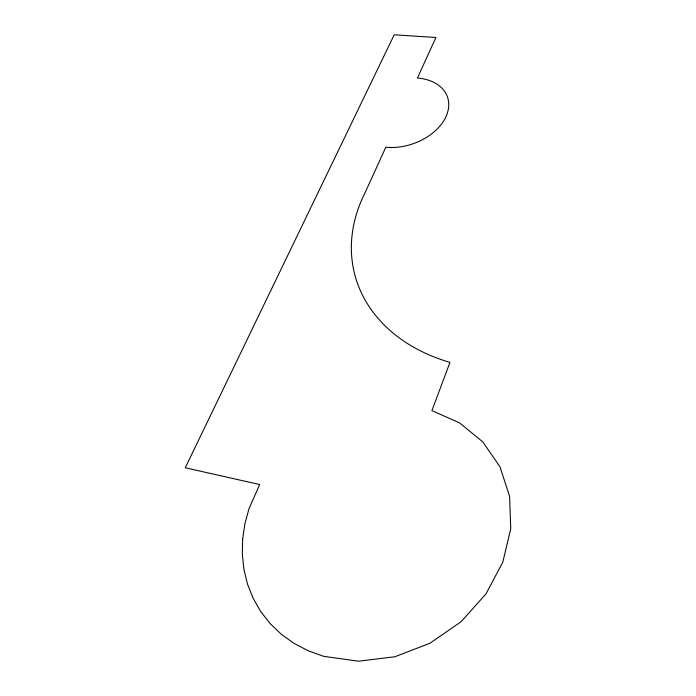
<?xml version="1.0" encoding="UTF-8"?>
<svg xmlns="http://www.w3.org/2000/svg" width="696" height="696" viewBox="0 0 696 696"><rect width="100%" height="100%" fill="white"/><g stroke="black" fill="none" stroke-linecap="round" stroke-linejoin="round"><path stroke-width="1.04" d="M242.66 538.948L242.304 554.268L243.913 569.398L247.506 584.127L253.083 598.203L260.617 611.401L270.031 623.477L281.228 634.213L294.051 643.4L308.337 650.838L323.84 656.372L358.588 661.2L394.919 656.746L430.015 643.217L461.152 621.676L485.982 593.897L502.817 562.116L510.742 528.803L509.611 496.326L499.954 466.798L482.824 441.908L459.612 422.916L431.911 410.614L449.964 362.381A182.378 138.182 -14.2 0 1 364.748 193.401L385.836 147.213A47.867 32.912 -19.1 0 0 445.988 116.632A47.867 32.912 -19.1 0 0 417.417 78.039L435.922 37.497L394.206 34.8L185.258 467.782L259.695 484.529L249.02 508.628L244.922 523.662L242.66 538.948"/></g></svg>
